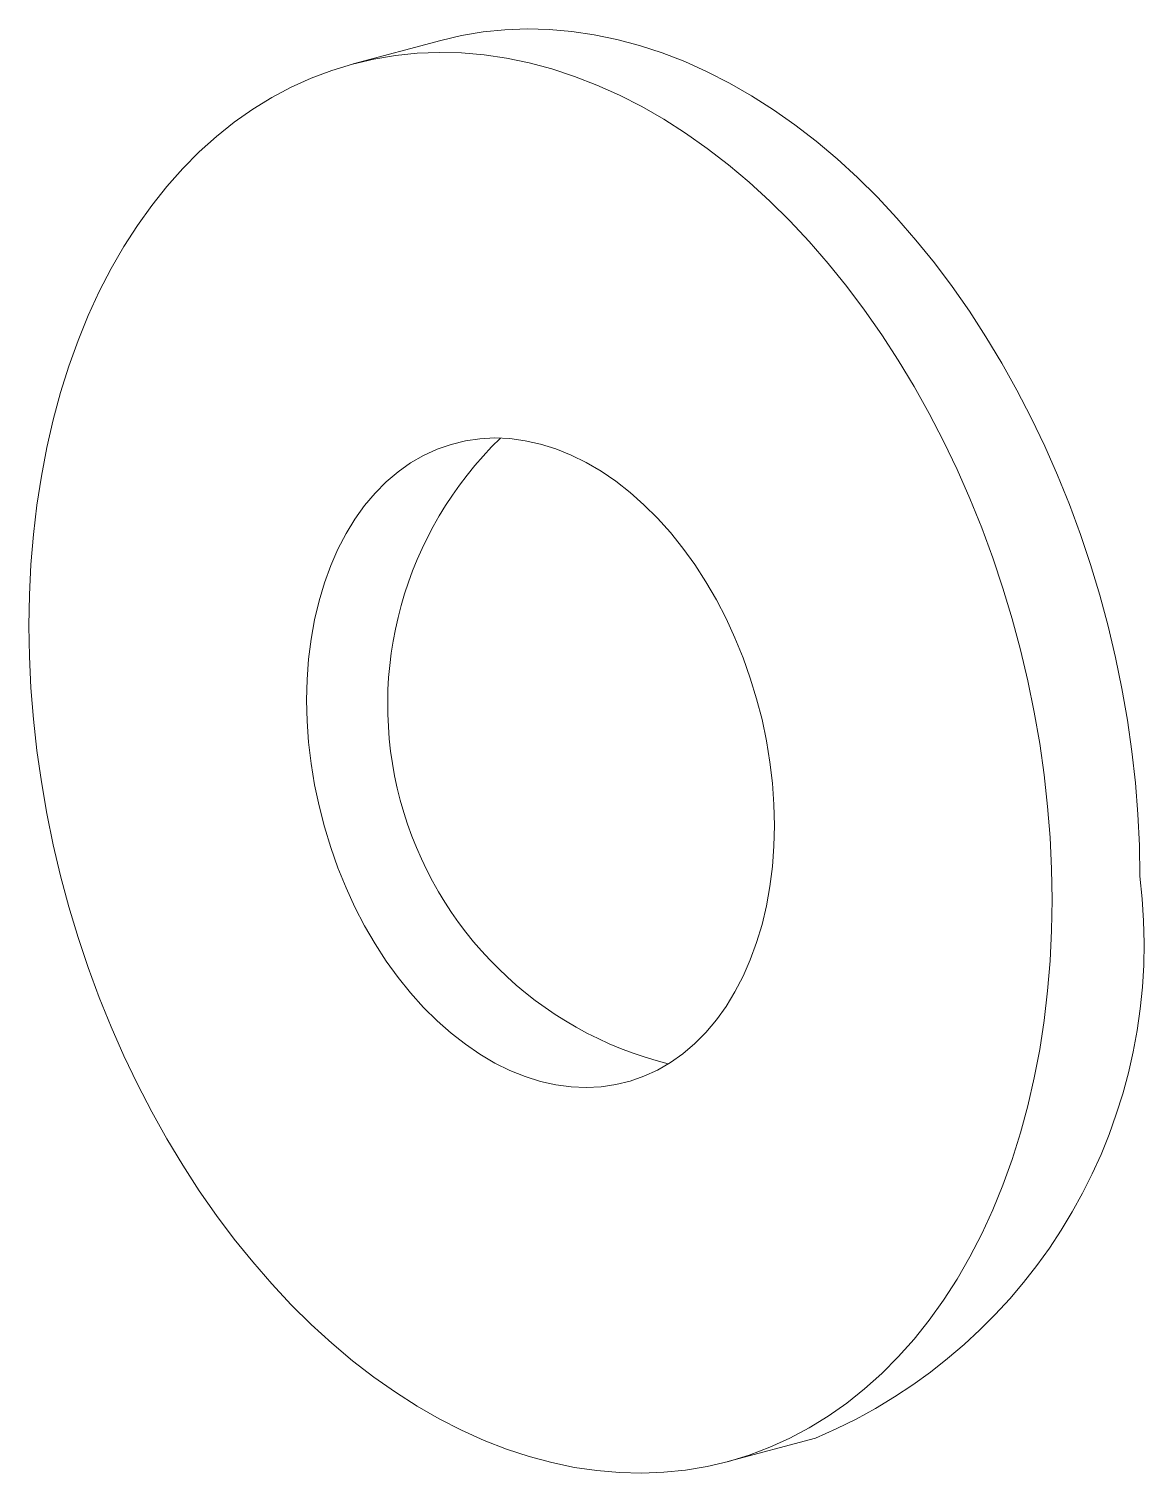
# Model space of a CAD drawing. Header units: millimetres. Extents: x -2.9 to 2.5, y -3.55 to 3.44.
import ezdxf

# ---------------------------------------------------------------- set-up
doc = ezdxf.new("R2010")
doc.units = ezdxf.units.MM

msp = doc.modelspace()

# ---------------------------------------------------------------- linework, layer by layer
at = {"color": 7, "linetype": 'Continuous', "lineweight": 15}
for p, q in [((-0.9057, 3.3808), (-1.33, 3.2671)), ((0.4815, -3.4944), (0.9057, -3.3808))]:
    msp.add_line(p, q, dxfattribs=at)
at = {"color": 7, "linetype": 'Continuous', "lineweight": 15, "flags": 128}
for points in [[(2.4749, -0.663), (2.4725, -0.5132), (2.4652, -0.3624), (2.4531, -0.2109), (2.4362, -0.059), (2.4146, 0.0931), (2.3882, 0.2449), (2.3571, 0.3963), (2.3214, 0.5469), (2.2812, 0.6965), (2.2365, 0.8447), (2.1875, 0.9912), (2.1341, 1.1358), (2.0766, 1.2781), (2.015, 1.418), (1.9495, 1.5551), (1.8801, 1.6891), (1.8071, 1.8198), (1.7305, 1.947), (1.6506, 2.0704), (1.5674, 2.1897), (1.4811, 2.3047), (1.392, 2.4152), (1.3001, 2.521), (1.2057, 2.6218), (1.1089, 2.7175), (1.01, 2.8079), (0.909, 2.8928), (0.8063, 2.972), (0.702, 3.0455), (0.5964, 3.1129), (0.4895, 3.1743), (0.3817, 3.2294), (0.2732, 3.2782), (0.1641, 3.3207), (0.0547, 3.3566), (-0.0547, 3.3859), (-0.1641, 3.4086), (-0.2732, 3.4246), (-0.3817, 3.434), (-0.4895, 3.4366), (-0.5964, 3.4325), (-0.702, 3.4216), (-0.8063, 3.4041), (-0.9057, 3.3808)], [(2.0506, -0.7767), (2.0482, -0.6269), (2.0409, -0.4761), (2.0288, -0.3246), (2.0119, -0.1726), (1.9903, -0.0206), (1.9639, 0.1313), (1.9328, 0.2827), (1.8972, 0.4333), (1.8569, 0.5828), (1.8123, 0.731), (1.7632, 0.8775), (1.7099, 1.0221), (1.6523, 1.1645), (1.5907, 1.3043), (1.5252, 1.4414), (1.4559, 1.5754), (1.3828, 1.7062), (1.3063, 1.8333), (1.2263, 1.9567), (1.1431, 2.076), (1.0569, 2.191), (0.9677, 2.3015), (0.8758, 2.4073), (0.7814, 2.5081), (0.6846, 2.6039), (0.5857, 2.6943), (0.4848, 2.7791), (0.3821, 2.8584), (0.2778, 2.9318), (0.1721, 2.9993), (0.0653, 3.0606), (-0.0425, 3.1158), (-0.1511, 3.1646), (-0.2601, 3.207), (-0.3695, 3.2429), (-0.479, 3.2722), (-0.5884, 3.2949), (-0.6975, 3.311), (-0.806, 3.3203), (-0.9138, 3.3229), (-1.0206, 3.3188), (-1.1263, 3.308), (-1.2306, 3.2904), (-1.3333, 3.2662), (-1.4342, 3.2354), (-1.5332, 3.198), (-1.63, 3.1542), (-1.7244, 3.1039), (-1.8163, 3.0474), (-1.9054, 2.9846), (-1.9917, 2.9158), (-2.0748, 2.8411), (-2.1548, 2.7606), (-2.2314, 2.6745), (-2.3044, 2.5829), (-2.3737, 2.486), (-2.4393, 2.384), (-2.5009, 2.2771), (-2.5584, 2.1656), (-2.6117, 2.0496), (-2.6608, 1.9294), (-2.7055, 1.8051), (-2.7457, 1.6771), (-2.7814, 1.5457), (-2.8124, 1.4109), (-2.8388, 1.2732), (-2.8605, 1.1327), (-2.8774, 0.9899), (-2.8895, 0.8448), (-2.8967, 0.6979), (-2.8991, 0.5494), (-2.8967, 0.3996), (-2.8895, 0.2488), (-2.8774, 0.0972), (-2.8605, -0.0547), (-2.8388, -0.2067), (-2.8124, -0.3586), (-2.7814, -0.51), (-2.7457, -0.6606), (-2.7055, -0.8101), (-2.6608, -0.9583), (-2.6117, -1.1048), (-2.5584, -1.2494), (-2.5009, -1.3918), (-2.4393, -1.5316), (-2.3737, -1.6687), (-2.3044, -1.8028), (-2.2314, -1.9335), (-2.1548, -2.0607), (-2.0748, -2.184), (-1.9917, -2.3033), (-1.9054, -2.4183), (-1.8163, -2.5289), (-1.7244, -2.6346), (-1.63, -2.7355), (-1.5332, -2.8312), (-1.4342, -2.9216), (-1.3333, -3.0065), (-1.2306, -3.0857), (-1.1263, -3.1591), (-1.0206, -3.2266), (-0.9138, -3.2879), (-0.806, -3.3431), (-0.6975, -3.3919), (-0.5884, -3.4343), (-0.479, -3.4702), (-0.3695, -3.4996), (-0.2601, -3.5223), (-0.1511, -3.5383), (-0.0425, -3.5476), (0.0653, -3.5502), (0.1721, -3.5461), (0.2778, -3.5353), (0.3821, -3.5178), (0.4848, -3.4936), (0.5857, -3.4627), (0.6846, -3.4254), (0.7814, -3.3815), (0.8758, -3.3313), (0.9677, -3.2747), (1.0569, -3.212), (1.1431, -3.1432), (1.2263, -3.0684), (1.3063, -2.9879), (1.3828, -2.9018), (1.4559, -2.8102), (1.5252, -2.7133), (1.5907, -2.6113), (1.6523, -2.5045), (1.7099, -2.3929), (1.7632, -2.2769), (1.8123, -2.1567), (1.8569, -2.0325), (1.8972, -1.9045), (1.9328, -1.773), (1.9639, -1.6382), (1.9903, -1.5005), (2.0119, -1.3601), (2.0288, -1.2172), (2.0409, -1.0721), (2.0482, -0.9252), (2.0506, -0.7767)], [(0.7071, -0.4168), (0.7047, -0.3153), (0.6974, -0.213), (0.6854, -0.1102), (0.6686, -0.0075), (0.6471, 0.0948), (0.621, 0.1962), (0.5904, 0.2963), (0.5555, 0.3946), (0.5164, 0.4907), (0.4733, 0.5843), (0.4263, 0.6748), (0.3757, 0.762), (0.3217, 0.8455), (0.2645, 0.9248), (0.2043, 0.9997), (0.1414, 1.0698), (0.0761, 1.1348), (0.0087, 1.1945), (-0.0606, 1.2486), (-0.1314, 1.2969), (-0.2035, 1.3391), (-0.2766, 1.3751), (-0.3503, 1.4047), (-0.4243, 1.4278), (-0.4983, 1.4444), (-0.5719, 1.4542), (-0.645, 1.4574), (-0.7171, 1.4538), (-0.7879, 1.4435), (-0.8572, 1.4265), (-0.9247, 1.4029), (-0.9899, 1.3729), (-1.0528, 1.3365), (-1.113, 1.2938), (-1.1702, 1.2452), (-1.2243, 1.1907), (-1.2749, 1.1306), (-1.3218, 1.0652), (-1.365, 0.9948), (-1.4041, 0.9196), (-1.439, 0.84), (-1.4695, 0.7563), (-1.4956, 0.6689), (-1.5171, 0.5781), (-1.5339, 0.4844), (-1.546, 0.3881), (-1.5532, 0.2896), (-1.5556, 0.1894), (-1.5532, 0.088), (-1.546, -0.0144), (-1.5339, -0.1171), (-1.5171, -0.2199), (-1.4956, -0.3221), (-1.4695, -0.4235), (-1.439, -0.5236), (-1.4041, -0.6219), (-1.365, -0.7181), (-1.3218, -0.8116), (-1.2749, -0.9022), (-1.2243, -0.9893), (-1.1702, -1.0728), (-1.113, -1.1521), (-1.0528, -1.227), (-0.9899, -1.2971), (-0.9247, -1.3621), (-0.8572, -1.4218), (-0.7879, -1.4759), (-0.7171, -1.5242), (-0.645, -1.5664), (-0.5719, -1.6024), (-0.4983, -1.6321), (-0.4243, -1.6552), (-0.3503, -1.6717), (-0.2766, -1.6816), (-0.2035, -1.6847), (-0.1314, -1.6811), (-0.0606, -1.6708), (0.0087, -1.6538), (0.0761, -1.6303), (0.1414, -1.6002), (0.2043, -1.5638), (0.2645, -1.5211), (0.3217, -1.4725), (0.3757, -1.418), (0.4263, -1.3579), (0.4733, -1.2925), (0.5164, -1.2221), (0.5555, -1.1469), (0.5904, -1.0673), (0.621, -0.9836), (0.6471, -0.8962), (0.6686, -0.8054), (0.6854, -0.7117), (0.6974, -0.6154), (0.7047, -0.5169), (0.7071, -0.4168)]]:
    msp.add_lwpolyline(points, dxfattribs=at)
at = {"color": 7, "linetype": 'Continuous', "lineweight": 15}
for centre, radius, start, end in [((0.6297, 0.1687), 1.7932, 134.07598, 255.91994), ((-0.0984, -0.9892), 2.5938, 292.77499, 7.22351)]:
    msp.add_arc(centre, radius, start, end, dxfattribs=at)

doc.saveas('drawing.dxf')
